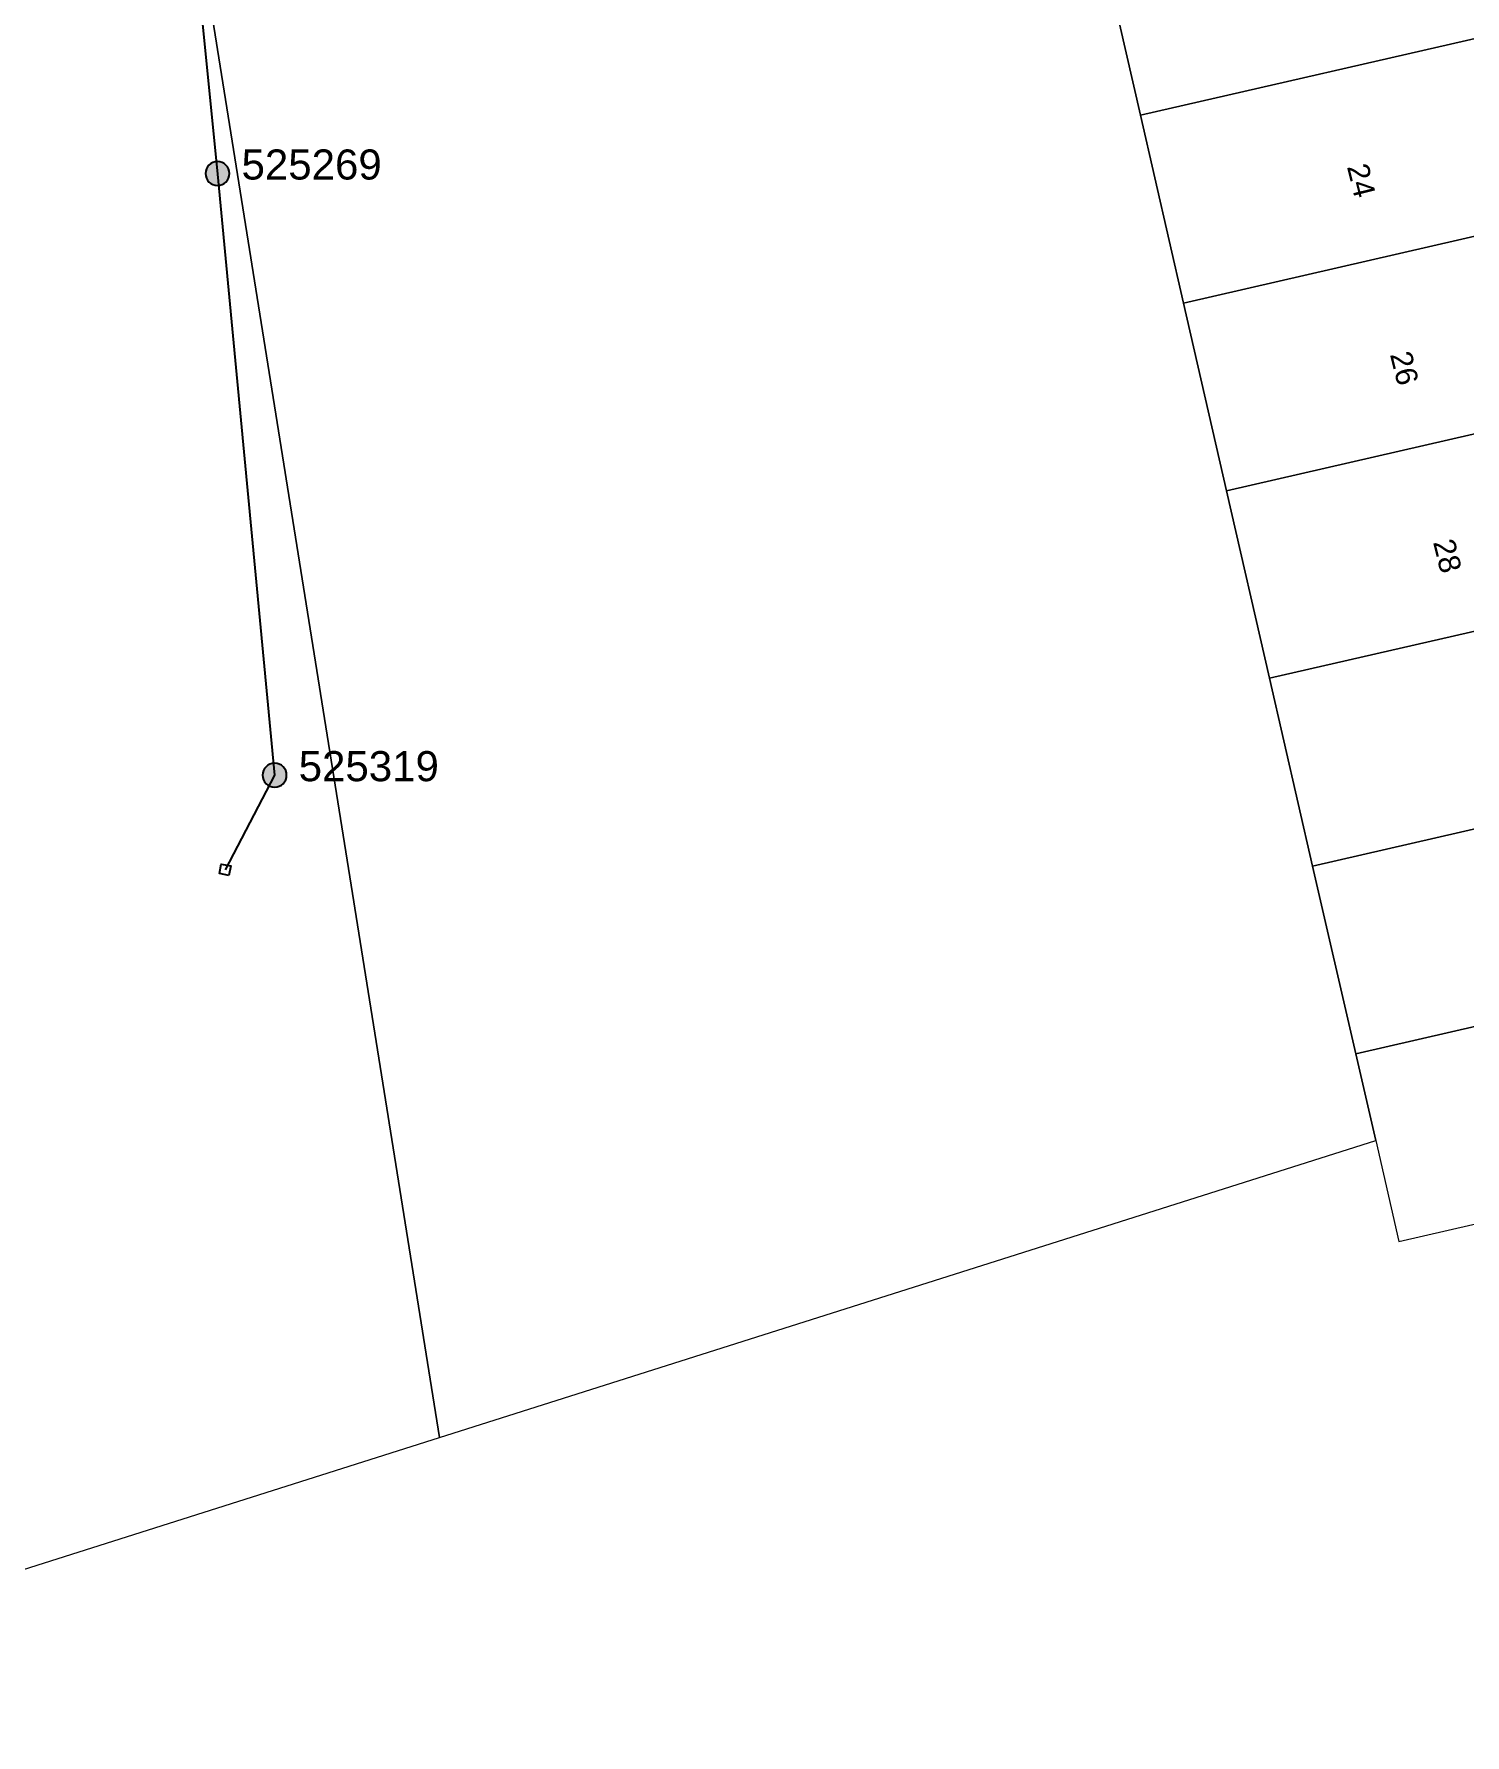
# Model space of a CAD drawing. Header units: metres. Extents: x 303957 to 307239, y 6268736 to 6272503.
# Drawn here: x 305574.5 to 305693.5, y 6269336.3 to 6269477.6 of the extents above; entities that cross this region are included whole.
import ezdxf
from ezdxf.enums import TextEntityAlignment as Align

# ---------------------------------------------------------------- set-up
doc = ezdxf.new("R2010")
doc.units = ezdxf.units.M
doc.layers.get('0').update_dxf_attribs({"color": 6})
doc.layers.add('Cadastre Land Parcels_SP_EXT', color=9, linetype='Continuous', lineweight=5)
doc.layers.add('Services_SP_EXT', color=7, linetype='Continuous')
doc.layers.add('SupportsOH_SP_TR_HV_LV_SL_EXT', color=7, linetype='Continuous')
doc.styles.add('POLE_LABEL', font='arial.ttf')
doc.styles.get("Standard").update_dxf_attribs({"font": 'arial.ttf'})

# ---------------------------------------------------------------- blocks, each defined once
blk = doc.blocks.new('CCP_EXT')
at = {"flags": 9}
for tag, p in [('LEGEND', (0, -1.4)), ('STATE', (0, -1.8)), ('LIFE_SUPPORT', (0, -1.6)), ('NOTES', (0, -2))]:
    blk.add_attdef(tag, text='', height=0.2, dxfattribs=at).set_placement(p, align=Align.MIDDLE_LEFT)
blk.add_wipeout([(0, 0.57), (0.57, 0), (0, -0.57), (-0.57, 0)])
blk.add_lwpolyline([(-0.57, 0), (0, 0.57), (0.57, 0), (0, -0.57), (-0.57, 0)])
at = {"flags": 1}
blk.add_attdef('Z', (0, 0), '', height=0.2, dxfattribs=at)
at = {"flags": 9}
for tag, p in [('CCP_TYPE', (0, 0)), ('CONSTRUCTED_VOLTAGE', (0, -0.2)), ('OPERATING_VOLTAGE', (0, -0.6)), ('ORIENTATION', (0, -0.8)), ('OWNED_BY', (0, -1)), ('NO_PHASES', (0, -0.4)), ('USAGE', (0, -1.2))]:
    blk.add_attdef(tag, text='', height=0.2, dxfattribs=at).set_placement(p, align=Align.MIDDLE_LEFT)
blk = doc.blocks.new('POLE_EXT')
blk.add_hatch(color=256).paths.add_polyline_path([(-1, 0, 1), (1, 0, 1)])
blk.add_lwpolyline([(-1, 0, 1), (1, 0, 1)], format="xyb", close=True)
for tag, height, flags, p in [('pNumber', 2.5, 8, (-17.84, 2.07)), ('OWNED_BY', 0.2, 9, (1.35, -0.4)), ('SPECIAL_USE', 0.2, 9, (1.35, -0.8)), ('STATE', 0.2, 9, (1.35, -1)), ('cLV', 0.2, 9, (1.35, -1.4)), ('PARENT', 0.2, 9, (1.35, -0.6)), ('USAGE', 0.2, 9, (1.35, -1.2)), ('hDepth', 0.2, 9, (1.35, -1.6)), ('hDia', 0.2, 9, (1.35, -1.8)), ('cHV', 0.2, 9, (1.35, -2)), ('LBRACKET', 0.2, 9, (1.35, -2.2)), ('LExisting', 0.2, 9, (1.35, -2.4)), ('LANTNUMBER', 0.2, 9, (1.35, -2.6)), ('LOther', 0.2, 9, (1.35, -2.8)), ('cLinedev', 0.2, 9, (1.35, -3.4)), ('pExisting', 0.2, 9, (1.35, -3.8)), ('LRemove', 0.2, 9, (1.35, -3)), ('LEGEND', 0.2, 9, (1.35, -3.2)), ('LOCATION', 0.2, 9, (1.35, -3.6)), ('PFNUMBER', 0.2, 9, (1.35, -4)), ('NEWPFNUMBER', 0.2, 9, (1.35, -4.2)), ('pFooting', 0.2, 9, (1.35, -4.4)), ('pNew', 0.2, 9, (1.35, -4.6)), ('pRelocate', 0.2, 9, (1.35, -5)), ('pRemove', 0.2, 9, (1.35, -5.2)), ('pReplace', 0.2, 9, (1.35, -5.4)), ('pStay', 0.2, 9, (1.35, -5.6)), ('pType', 0.2, 9, (1.35, -5.8)), ('cspan', 0.2, 9, (1.35, -6)), ('STREETNAME', 0.2, 9, (1.35, -6.2)), ('SUBURB', 0.2, 9, (1.35, -6.4)), ('OPERATED_BY', 0.2, 9, (1.36, -7.01)), ('NOTES', 0.2, 9, (1.35, -6.6)), ('MAINTAINED_BY', 0.2, 9, (1.36, -6.81))]:
    blk.add_attdef(tag, text='', height=height, dxfattribs=dict(flags=flags)).set_placement(p, align=Align.MIDDLE_LEFT)
at = {"style": 'POLE_LABEL'}
for tag, height, flags, p in [('ASSET_NUM', 2.5, 8, (2, 2)), ('STRUCTURE_PLANT_NUMBER', 0.2, 9, (1.35, 0.03)), ('STREET_CODE', 0.2, 9, (1.35, -0.2))]:
    blk.add_attdef(tag, text='', height=height, dxfattribs=dict(at, flags=flags)).set_placement(p, align=Align.MIDDLE_LEFT)
at = {"flags": 1}
blk.add_attdef('Z', (1.35, -7.33), '', height=0.2, dxfattribs=at)

msp = doc.modelspace()

# ---------------------------------------------------------------- linework, layer by layer
at = {"layer": 'Cadastre Land Parcels_SP_EXT', "linetype": 'Continuous'}
for points in [[(305608.22, 6269360.98), (305588.36, 6269485.2), (305565.03, 6269631.15), (305504.68, 6269613.25), (305530.34, 6269336.27), (305608.22, 6269360.98)], [(305697.21, 6269477.92), (305693.63, 6269493.52), (305662.9, 6269486.46), (305666.48, 6269470.87), (305697.21, 6269477.92)], [(305700.79, 6269462.33), (305697.21, 6269477.92), (305666.48, 6269470.87), (305670.06, 6269455.27), (305700.79, 6269462.33)], [(305704.37, 6269446.73), (305700.79, 6269462.33), (305670.06, 6269455.27), (305673.63, 6269439.67), (305704.37, 6269446.73)], [(305707.95, 6269431.13), (305704.37, 6269446.73), (305673.63, 6269439.67), (305677.21, 6269424.08), (305707.95, 6269431.13)], [(305711.53, 6269415.54), (305707.95, 6269431.13), (305677.21, 6269424.08), (305680.79, 6269408.48), (305711.53, 6269415.54)], [(305715.11, 6269399.94), (305711.53, 6269415.54), (305680.79, 6269408.48), (305684.37, 6269392.88), (305715.11, 6269399.94)], [(305718.7, 6269384.35), (305715.11, 6269399.94), (305684.37, 6269392.88), (305686.03, 6269385.67), (305687.95, 6269377.29), (305718.7, 6269384.35)]]:
    msp.add_lwpolyline(points, close=True, dxfattribs=at)
msp.add_lwpolyline([(305588.36, 6269485.2), (305608.22, 6269360.98), (305635.75, 6269369.72), (305655.05, 6269375.84), (305686.03, 6269385.67), (305684.37, 6269392.88), (305680.79, 6269408.48), (305677.21, 6269424.08), (305673.63, 6269439.67), (305670.06, 6269455.27), (305666.48, 6269470.87), (305662.9, 6269486.46)], dxfattribs=at)

# ---------------------------------------------------------------- block references
at = {"layer": 'SupportsOH_SP_TR_HV_LV_SL_EXT'}
ref = msp.add_blockref('POLE_EXT', (305589.78, 6269466.03), dxfattribs=at)
ref.add_attrib('ASSET_NUM', '525269', dxfattribs={"layer": '0', "height": 2.5, "style": 'POLE_LABEL'}).set_placement((305591.78, 6269466.78), align=Align.MIDDLE_LEFT)
ref = msp.add_blockref('POLE_EXT', (305594.53, 6269416.03), dxfattribs=at)
ref.add_attrib('ASSET_NUM', '525319', dxfattribs={"layer": '0', "height": 2.5, "style": 'POLE_LABEL'}).set_placement((305596.53, 6269416.78), align=Align.MIDDLE_LEFT)

# ---------------------------------------------------------------- texts
at = {"layer": 'Cadastre Land Parcels_SP_EXT', "linetype": 'Continuous'}
for s, p in [('24', (305683.63, 6269466.6)), ('26', (305687.21, 6269451)), ('28', (305690.79, 6269435.4))]:
    msp.add_text(s, height=1.8, rotation=283.9926, dxfattribs=at).set_placement(p)

# ---------------------------------------------------------------- next in the draw order: block references
at = {"layer": 'Services_SP_EXT', "rotation": 124.4376203635005}
msp.add_blockref('CCP_EXT', (305590.41, 6269408.17), dxfattribs=at)

# ---------------------------------------------------------------- next in the draw order: linework, layer by layer
at = {"layer": 'Services_SP_EXT'}
msp.add_lwpolyline([(305567.62, 6269630.92), (305573.88, 6269617.65), (305578.84, 6269569.99), (305584.6, 6269517.89), (305589.78, 6269465.99), (305594.53, 6269416.03), (305590.41, 6269408.17)], dxfattribs=at)

doc.saveas('drawing.dxf')
